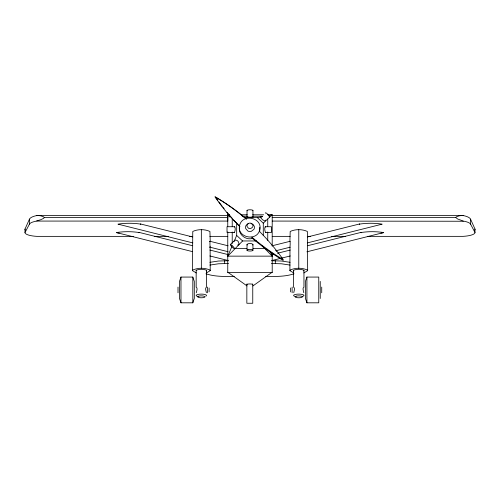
<?xml version="1.0" encoding="UTF-8"?>
<svg xmlns="http://www.w3.org/2000/svg" width="500" height="500" viewBox="0 0 500 500"><rect width="100%" height="100%" fill="white"/><g stroke="black" fill="none" stroke-linecap="round" stroke-linejoin="round"><path stroke-width="0.75" d="M232.219 243.494L232.225 232M232.225 226.631L232.225 218.969L236.675 223.144L236.675 235.444L234 241.656M239.675 226.631C237.494 233.888 245.463 240.494 252.369 238.444M259.694 231.625L259.788 227.25M293.7 272.938L289.894 270.644L289.994 246.369A3.05 0.388 -87.9 0 0 290.175 244.237L290.138 242.156A2.869 0.362 -87.9 0 0 289.9 241.35L290.2 231.456C295.394 229.056 302.162 229.056 307.356 231.456L307.663 270.644L303.85 272.938M196.269 272.938L192.463 270.644L192.769 231.456C197.963 229.056 204.725 229.056 209.925 231.456L210.225 241.356A2.869 0.362 87.9 0 0 209.981 242.156L209.944 244.237A3.05 0.388 87.9 0 0 210.125 246.369L210.225 270.644L206.419 272.938M180.975 277.069L179.494 281.4L179.494 298.488L180.975 302.812L192.819 302.812L194.3 298.488L194.3 281.4L192.819 277.069L180.975 277.069L180.975 302.812M306.919 277.069L305.438 281.4L305.438 298.488L306.919 302.812L318.762 302.812L318.762 277.069L306.919 277.069L306.919 302.812M192.463 242.45L192.769 242.806M270.425 252.006L272.206 256.144L227.756 256.144L231.919 246.488M133.488 236.363L36.844 236.363A15.05 3.931 0 0 1 24.962 232.537L25 229.094L29.444 219.169A17.081 5.263 0 0 1 35.75 215.775L37.919 215.456L40.731 215.825L43.719 216.863L44.244 217.55L227.794 217.55M192.463 270.644L192.769 270.05C197.963 267.65 204.725 267.65 209.925 270.05L210.225 270.644M289.894 270.644L290.2 270.05C295.394 267.65 302.162 267.65 307.356 270.05L307.663 270.644M25 232.537L29.444 224.131L29.444 219.169M272.206 272.2L252.9 285.944M44.244 217.55L43.719 218.287L40.731 219.725L35.744 221.25A17.069 4.456 0 0 0 29.431 224.131M272.206 217.55L455.756 217.55L456.281 216.863L459.269 215.825L462.081 215.456L464.256 215.769A17.081 5.263 0 0 1 470.562 219.169L475 229.094L475 232.537A15.05 3.931 0 0 1 463.15 236.35L367.294 236.363M307.356 242.806L307.663 242.45M227.756 256.144L242.6 240.956L256.588 240.956M293.775 292.731C293.719 291.569 295.594 288.038 293.594 287.188L293.594 270.338M263.288 235.444L263.288 223.144L272.206 214.794L272.206 246.05M230.369 244.481L234.831 240.325M248.425 223.512L247.375 224.55A2.788 2.681 0 0 0 247.144 226.65L248.581 228.281A3.05 2.931 0 0 0 250.831 228.494L252.587 227.162A2.788 2.681 0 0 0 252.819 225.062L251.388 223.425A3.05 2.931 0 0 0 249.131 223.219L247.638 223.856L246.062 225.419A4.188 4.031 0 0 0 245.719 228.581L247.875 231.038A4.588 4.412 0 0 0 251.262 231.356L253.906 229.35A4.188 4.031 0 0 0 254.25 226.194L253.038 224.363L251.006 223.35M209.594 241.588L210.225 241.356M210.225 246.881L209.594 247.1M140.444 224.338L140.831 224.137C133.381 222.994 125.406 222.994 117.956 224.137L192.512 242.838M138.906 232.744L139.294 232.55C131.844 231.406 123.875 231.406 116.419 232.55L192.475 251.625M307.613 242.838L382.169 224.137C374.712 222.994 366.744 222.994 359.288 224.137L359.681 224.338M306.894 251.812L383.706 232.55C376.25 231.406 368.281 231.406 360.825 232.55L361.219 232.744M294.012 273.781C284.931 276.85 275.144 276.444 265.694 276.481M302.444 296.4L303.263 296.125A5.081 1.325 0 0 0 303.263 294.788L301.369 294.294A5.231 1.363 0 0 0 296.188 294.3L294.288 294.788A5.081 1.325 0 0 0 294.288 296.125L295.113 296.4M272.05 245.8L290.181 241.281M307.556 236.944L359.681 223.944M276.581 250.581L290.2 247.181M272.1 254.581L273.606 254.206M277.387 253.263L290.225 250.062M307.594 245.725L361.219 232.35M272.087 260.494L280.413 258.419M281.925 258.038L290.25 255.963M252.294 284.481L252.619 284.4A3.106 0.344 0 0 0 252.425 284.144L250.694 283.981A2.894 0.319 0 0 0 248.438 284L246.975 284.2A3.106 0.344 0 0 0 247.169 284.45M209.906 262.319L218.431 261.031L228.487 260.725M209.906 265.075L218.431 263.788L228.55 263.481M244.15 217.631L257.369 217.631L262.562 216.637M268.494 215.506L272.206 214.794L267.525 214.794M380.637 224.519L381.781 224.338M383.312 232.744L380.962 233.038M247.887 216.756C245.025 217.331 254.938 217.331 252.075 216.756M261.406 217.006L260.806 217.162L260.831 217.806L262.55 219.775L264.85 220.931L265.45 220.769L265.425 220.125M237.587 245.019L238.106 245A3.431 1.881 50.3 0 0 238.988 243.988L238.55 242.113A2.688 1.475 50.3 0 0 237.05 240.475L235.369 240.031A3.431 1.881 50.3 0 0 234.644 240.569M229.35 214.794L227.756 214.794L227.756 226.481M241.012 214.794L247.275 214.794M252.712 214.794L263.637 214.794M36.712 215.556L227.794 215.556M272.206 215.556L463.288 215.556M242.206 216.213L246.875 216.213M253.106 216.213L262.45 216.213M36.712 221.075L227.794 221.075L227.794 214.794M272.206 221.075L464.256 221.25A17.069 4.456 0 0 1 470.569 224.131L475 232.537M234.431 226.731L227.025 226.731L227.025 232.45L234.431 232.45M265.519 226.731L271.438 226.731L271.438 232.45L265.519 232.45M154.531 236.363L168.562 236.363M189.606 236.363L192.719 236.363M209.869 236.363L227.794 236.363M272.206 236.363L290.131 236.363M307.281 236.363L310.394 236.363M331.438 236.363L345.469 236.363M235.181 248.55L246.863 248.55M253.1 248.55L264.788 248.55M271.475 260.725L281.531 261.031L290.056 262.319M271.419 263.481L281.531 263.788L290.056 265.075M234.275 276.481C224.819 276.444 215.031 276.85 205.956 273.781M119.162 233.038L116.806 232.744M118.344 224.338L119.488 224.519M229.244 215.081L227.756 214.794L229.994 216.881M140.444 223.944L192.569 236.944M209.944 241.281L228.075 245.8M209.919 247.181L228.081 251.713M138.906 232.35L192.531 245.725M209.9 250.062L228.025 254.581M209.875 255.963L228.031 260.494M463.288 221.075L457.738 219.031L455.756 217.55M197.681 296.4L196.856 296.125A5.081 1.325 0 0 1 196.856 294.788L198.756 294.294A5.231 1.363 0 0 1 203.938 294.3L205.831 294.788A5.081 1.325 0 0 1 205.831 296.125M234.531 220.931L234.188 220.569M247.062 285.944L227.756 272.2M257.369 217.631L263.288 223.144M236.675 235.444L242.6 240.956M303.781 292.731C303.844 291.55 301.95 288.075 303.956 287.188L303.956 270.338M206.35 292.731C206.412 291.55 204.519 288.075 206.525 287.188L206.525 270.338M262.137 245.837L272.206 256.144M196.262 292.8C196.5 291.225 198.05 288.131 196.163 287.188L196.163 270.338M470.556 219.169L470.556 224.131M321.725 287.081L321.725 292.8M320.244 281.4L320.244 298.488M298.775 229.762L298.775 268.35M292.119 287.081L292.119 292.8M290.637 287.975L290.637 291.913M275.312 260.725L275.312 263.481M272.206 253.119L272.206 272.569L227.756 272.569L227.756 231.875M267.744 218.969L267.744 226.631M267.744 232L267.744 240.431M252.944 210.544L252.944 217.156M252.944 244.381L252.944 250.263M252.756 284.094L252.756 303.256L246.838 303.256L246.838 284.119M247.019 210.544L247.019 217.156M247.019 244.381L247.019 250.263M224.65 260.725L224.65 263.481M209.1 287.975L209.1 291.913M207.619 287.081L207.619 292.8M201.344 229.762L201.344 268.35M192.819 277.069L192.819 302.812M178.012 287.081L178.012 292.8M267.275 249.325A2.963 0.506 -50.4 0 1 267.213 249.2M265.519 213.175A2.956 0.556 45.1 0 1 267 213.612A2.888 0.544 45.1 0 1 269.562 216.544A2.956 0.556 45.1 0 1 269.019 216.775M247.119 210.744A2.913 0.762 0 0 1 247.887 210A2.981 0.775 0 0 1 252.075 210A2.913 0.762 0 0 1 252.844 210.744M229.644 215.562A2.869 0.488 -50.4 0 0 229.344 216.062L229.156 216.456A2.963 0.506 -50.4 0 0 229.644 216.644M206.35 270.994A5.081 1.325 0 0 0 205.831 269.975L203.938 269.488A5.231 1.363 0 0 0 198.756 269.488L196.856 269.975A5.081 1.325 0 0 0 196.163 270.644M293.775 270.994A5.081 1.325 0 0 1 294.288 269.975L296.188 269.488A5.231 1.363 0 0 1 301.369 269.488L303.263 269.975A5.081 1.325 0 0 1 303.781 270.994M246.544 219.306A221.375 217.312 -17.1 0 0 214.913 196.75A215.619 211.663 -17.1 0 0 239.394 226.238M245.906 218.538A221.106 217.05 -17.1 0 0 215.45 196.988A215.575 211.619 -17.1 0 0 217.644 200.119M239.938 226.469A215.575 211.619 -17.1 0 1 235.119 221.488M232.006 218.075A215.575 211.619 -17.1 0 1 226.994 212.256M224.094 208.688A215.575 211.619 -17.1 0 1 223.144 207.481M222.206 206.269A215.575 211.619 -17.1 0 1 218.988 201.981M251.869 237.119A220.056 201.1 13.1 0 0 283.294 259.706A215.975 197.362 13.1 0 0 259.5 231.456M283.294 260.469A220.012 201.056 13.1 0 1 251.869 237.881M275.656 250.269A216.075 197.463 13.1 0 1 276.588 251.45M281.119 257.431A216.075 197.463 13.1 0 1 281.994 258.644M475.037 229.094A15.056 4.638 0 0 1 474.637 230.125M25.362 230.125A15.056 4.638 0 0 1 24.962 229.094M265.706 227.125A3.181 0.75 86 0 0 265.144 226.819L264.8 228.137A2.725 0.644 86 0 0 264.875 230.306L265.325 232.056A3.181 0.75 86 0 0 265.887 232.356M234.081 232.356A3.175 0.75 -86 0 0 234.644 232.056L235.094 230.306A2.725 0.644 -86 0 0 235.169 228.137L234.825 226.819A3.175 0.75 -86 0 0 234.256 227.119M247.119 245.081A2.963 1.262 0 0 1 249.981 243.494A2.963 1.262 0 0 1 252.844 245.081M239.675 225.1C236.181 237.35 256.588 242.05 259.694 230.094C263.194 217.844 242.781 213.144 239.675 225.1M198.8 296.175L198.225 296.369A3.531 0.919 0 0 0 198.225 297.3L199.544 297.638A3.631 0.95 0 0 0 203.144 297.638L204.462 297.3A3.531 0.919 0 0 0 204.462 296.369L203.144 296.031A3.631 0.95 0 0 0 199.544 295.994L198.8 296.175M296.231 296.175L295.663 296.369A3.531 0.919 0 0 0 295.656 297.3L296.975 297.638A3.631 0.95 0 0 0 300.575 297.638L301.894 297.3A3.531 0.919 0 0 0 301.894 296.369L300.575 296.031A3.631 0.95 0 0 0 296.975 295.994L296.231 296.175M247.887 249.725A2.913 0.762 0 0 0 247.887 250.806A2.981 0.775 0 0 0 252.075 250.806A2.913 0.762 0 0 0 252.075 249.725A2.981 0.775 0 0 0 247.887 249.694M231.85 245.319A2.956 0.556 45.1 0 0 230.369 244.881A2.888 0.544 45.1 0 0 232.931 247.806A2.956 0.556 45.1 0 0 234.412 248.25A2.888 0.544 45.1 0 0 231.85 245.319"/></g></svg>
